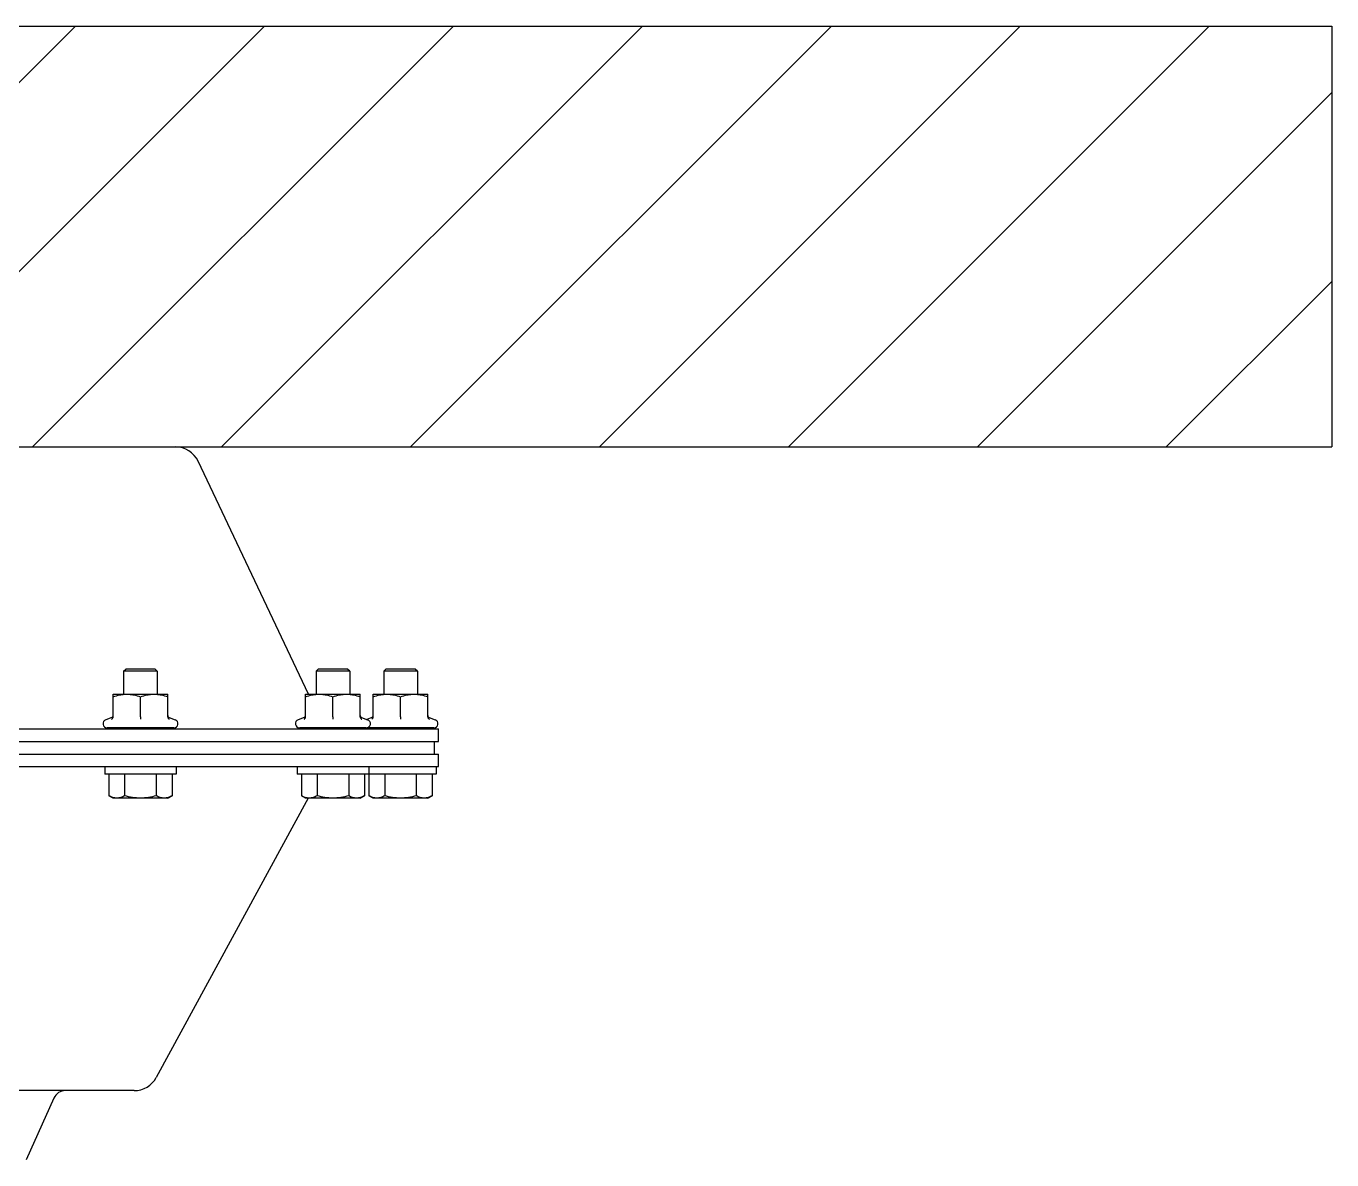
# Model space of a CAD drawing. Header units: millimetres. Extents: x 1186 to 6713, y 237 to 5598.
# Drawn here: x 4792.3 to 5102.6, y 1288.5 to 1558 of the extents above; entities that cross this region are included whole.
import ezdxf

# ---------------------------------------------------------------- set-up
doc = ezdxf.new("R2010")
doc.units = ezdxf.units.MM
doc.header["$LTSCALE"] = 384.175
doc.layers.get('0').update_dxf_attribs({"linetype": 'CONTINUOUS'})
doc.layers.add('02___PRT_ALL_AXES', color=7, linetype='CONTINUOUS')

msp = doc.modelspace()

# ---------------------------------------------------------------- hatches: boundary and pattern name
h = msp.add_hatch()
h.set_pattern_fill('ANSI31', color=256, scale=10)
h.set_pattern_definition([(45, (724.56, 217.525), (-22.45064, 22.45064), [])])
h.paths.add_polyline_path([(4695.67887, 1557.991), (4780.23262, 1557.991), (4780.23262, 1457.991), (5102.52473, 1457.991), (5102.52473, 1557.991)])

# ---------------------------------------------------------------- linework, layer by layer
for p, q in [((3880.20204, 1557.991), (5102.55559, 1557.991)), ((4780.23262, 1557.991), (5102.52473, 1557.991)), ((5102.55559, 1557.991), (5102.55559, 1457.991)), ((4780.23262, 1457.991), (5102.52473, 1457.991))]:
    msp.add_line(p, q)
at = {"linetype": 'Continuous'}
for p, q in [((4815.43219, 1404.691), (4815.93219, 1405.191)), ((4815.43219, 1404.691), (4815.43219, 1399.191)), ((4823.43219, 1404.691), (4815.43219, 1404.691)), ((4822.93219, 1405.191), (4815.93219, 1405.191)), ((4823.43219, 1404.691), (4822.93219, 1405.191)), ((4823.43219, 1404.691), (4823.43219, 1399.191)), ((4861.17124, 1404.691), (4861.67124, 1405.191)), ((4861.17124, 1404.691), (4861.17124, 1399.191)), ((4869.17124, 1404.691), (4861.17124, 1404.691)), ((4868.67124, 1405.191), (4861.67124, 1405.191)), ((4869.17124, 1404.691), (4868.67124, 1405.191)), ((4869.17124, 1404.691), (4869.17124, 1399.191)), ((4877.23266, 1404.691), (4877.73266, 1405.191)), ((4877.23266, 1404.691), (4877.23266, 1399.191)), ((4885.23266, 1404.691), (4877.23266, 1404.691)), ((4884.73266, 1405.191), (4877.73266, 1405.191)), ((4885.23266, 1404.691), (4884.73266, 1405.191)), ((4885.23266, 1404.691), (4885.23266, 1399.191)), ((4812.93232, 1393.79806), (4812.93219, 1399.191)), ((4812.93219, 1399.191), (4825.93219, 1399.191)), ((4819.43246, 1393.79806), (4819.43246, 1398.61045)), ((4825.93232, 1393.79806), (4825.93219, 1399.191)), ((4858.67137, 1393.79806), (4858.67124, 1399.191)), ((4858.67124, 1399.191), (4871.67124, 1399.191)), ((4865.17151, 1393.79806), (4865.17151, 1398.61045)), ((4871.67137, 1393.79806), (4871.67124, 1399.191)), ((4874.73279, 1393.79806), (4874.73266, 1399.191)), ((4874.73266, 1399.191), (4887.73266, 1399.191)), ((4881.23292, 1393.79806), (4881.23292, 1398.61045)), ((4887.73279, 1393.79806), (4887.73266, 1399.191)), ((4812.60305, 1393.6712), (4811.18582, 1393.15537)), ((4826.26133, 1393.6712), (4827.67856, 1393.15537)), ((4858.3421, 1393.6712), (4856.92487, 1393.15537)), ((4872.00038, 1393.6712), (4873.41761, 1393.15537)), ((4874.40352, 1393.6712), (4873.20195, 1393.23387)), ((4888.0618, 1393.6712), (4889.47903, 1393.15537)), ((4811.53219, 1391.01937), (4811.53219, 1391.191)), ((4827.33219, 1391.191), (4811.53219, 1391.191)), ((4811.54886, 1391.191), (4811.54859, 1391.18874)), ((4811.67993, 1391.191), (4811.67993, 1390.991)), ((4812.52926, 1391.191), (4812.52926, 1390.991)), ((4814.0543, 1391.191), (4814.0543, 1390.991)), ((4816.10577, 1391.191), (4816.10577, 1390.991)), ((4818.48285, 1391.191), (4818.48285, 1390.991)), ((4820.95286, 1391.191), (4820.95286, 1390.991)), ((4823.27401, 1391.191), (4823.27401, 1390.991)), ((4825.2191, 1391.191), (4825.2191, 1390.991)), ((4826.59773, 1391.191), (4826.59773, 1390.991)), ((4827.27494, 1391.191), (4827.27494, 1390.991)), ((4827.33219, 1391.01937), (4827.33219, 1391.191)), ((4857.27124, 1391.01937), (4857.27124, 1391.191)), ((4873.07124, 1391.191), (4857.27124, 1391.191)), ((4857.28791, 1391.191), (4857.28764, 1391.18874)), ((4857.41898, 1391.191), (4857.41898, 1390.991)), ((4858.26831, 1391.191), (4858.26831, 1390.991)), ((4859.79336, 1391.191), (4859.79336, 1390.991)), ((4861.84482, 1391.191), (4861.84482, 1390.991)), ((4864.2219, 1391.191), (4864.2219, 1390.991)), ((4866.69191, 1391.191), (4866.69191, 1390.991)), ((4869.01306, 1391.191), (4869.01306, 1390.991)), ((4870.95815, 1391.191), (4870.95815, 1390.991)), ((4872.33678, 1391.191), (4872.33678, 1390.991)), ((4873.01399, 1391.191), (4873.01399, 1390.991)), ((4873.07124, 1391.01937), (4873.07124, 1391.191)), ((4873.33266, 1391.01937), (4873.33266, 1391.191)), ((4889.13266, 1391.191), (4873.33266, 1391.191)), ((4873.34933, 1391.191), (4873.34906, 1391.18874)), ((4873.4804, 1391.191), (4873.4804, 1390.991)), ((4874.32973, 1391.191), (4874.32973, 1390.991)), ((4875.85477, 1391.191), (4875.85477, 1390.991)), ((4877.90624, 1391.191), (4877.90624, 1390.991)), ((4880.28332, 1391.191), (4880.28332, 1390.991)), ((4882.75333, 1391.191), (4882.75333, 1390.991)), ((4885.07448, 1391.191), (4885.07448, 1390.991)), ((4887.01957, 1391.191), (4887.01957, 1390.991)), ((4888.3982, 1391.191), (4888.3982, 1390.991)), ((4889.07541, 1391.191), (4889.07541, 1390.991)), ((4889.13266, 1391.01937), (4889.13266, 1391.191)), ((4811.92664, 1380.191), (4811.92664, 1375.09156)), ((4815.67933, 1380.191), (4815.67933, 1375.09156)), ((4823.18488, 1380.191), (4823.18488, 1375.09156)), ((4826.93774, 1380.191), (4826.93774, 1375.09156)), ((4857.66569, 1380.191), (4857.66569, 1375.09156)), ((4861.41838, 1380.191), (4861.41838, 1375.09156)), ((4868.92393, 1380.191), (4868.92393, 1375.09156)), ((4872.67679, 1380.191), (4872.67679, 1375.09156)), ((4873.72711, 1380.191), (4873.72711, 1375.09156)), ((4877.4798, 1380.191), (4877.4798, 1375.09156)), ((4884.98535, 1380.191), (4884.98535, 1375.09156)), ((4888.73821, 1380.191), (4888.73821, 1375.09156)), ((4812.93219, 1374.511), (4811.92669, 1375.09153)), ((4825.93219, 1374.511), (4826.93769, 1375.09153)), ((4858.67124, 1374.511), (4857.66574, 1375.09153)), ((4871.67124, 1374.511), (4872.67674, 1375.09153)), ((4874.73266, 1374.511), (4873.72716, 1375.09153)), ((4887.73266, 1374.511), (4888.73816, 1375.09153)), ((4825.93219, 1374.511), (4812.93219, 1374.511)), ((4871.67124, 1374.511), (4858.67124, 1374.511)), ((4887.73266, 1374.511), (4874.73266, 1374.511))]:
    msp.add_line(p, q, dxfattribs=at)
for points in [[(4812.60322, 1393.67126), (4812.68816, 1393.71158), (4812.78942, 1393.79126), (4812.86693, 1393.89412), (4812.91559, 1394.01333), (4812.93219, 1394.1411)], [(4825.93219, 1394.1411), (4825.94879, 1394.01333), (4825.99745, 1393.89412), (4826.07496, 1393.79126), (4826.17622, 1393.71158), (4826.26116, 1393.67126)], [(4858.34227, 1393.67126), (4858.42721, 1393.71158), (4858.52847, 1393.79126), (4858.60598, 1393.89412), (4858.65464, 1394.01333), (4858.67124, 1394.1411)], [(4871.67124, 1394.1411), (4871.68784, 1394.01333), (4871.7365, 1393.89412), (4871.81401, 1393.79126), (4871.91527, 1393.71158), (4872.00021, 1393.67126)], [(4874.40369, 1393.67126), (4874.48863, 1393.71158), (4874.58989, 1393.79126), (4874.6674, 1393.89412), (4874.71606, 1394.01333), (4874.73266, 1394.1411)], [(4887.73266, 1394.1411), (4887.74926, 1394.01333), (4887.79792, 1393.89412), (4887.87543, 1393.79126), (4887.97669, 1393.71158), (4888.06163, 1393.67126)]]:
    msp.add_lwpolyline(points, dxfattribs=at)
for centre, radius, start, end in [((4811.53219, 1392.20373), 1.01272, 110, 270), ((4820.32483, 1391.991), 1, 270, 306.8698976), ((4821.60674, 1392.56175), 1.56505, 285.1285844, 286.427399), ((4822.06676, 1391.991), 1, 270, 306.8698976), ((4823.79377, 1392.47901), 1.488, 269.9962147, 271.670534), ((4823.79519, 1392.43245), 1.44142, 271.6677458, 273.9115257), ((4823.89325, 1391.991), 1, 270, 306.8698976), ((4827.33219, 1392.20373), 1.01272, 270, 70), ((4857.27124, 1392.20373), 1.01272, 110, 270), ((4866.06388, 1391.991), 1, 270, 306.8698976), ((4867.34579, 1392.56175), 1.56505, 285.1285844, 286.427399), ((4867.80582, 1391.991), 1, 270, 306.8698976), ((4869.53282, 1392.47901), 1.488, 269.9962147, 271.670534), ((4869.53424, 1392.43245), 1.44142, 271.6677458, 273.9115257), ((4869.6323, 1391.991), 1, 270, 306.8698976), ((4873.07124, 1392.20373), 1.01272, 270, 70), ((4873.33266, 1392.20373), 1.01272, 262.5378299, 270), ((4882.1253, 1391.991), 1, 270, 306.8698976), ((4883.40721, 1392.56175), 1.56505, 285.1285844, 286.427399), ((4883.86723, 1391.991), 1, 270, 306.8698976), ((4885.59423, 1392.47901), 1.488, 269.9962147, 271.670534), ((4885.59566, 1392.43245), 1.44142, 271.6677458, 273.9115257), ((4885.69372, 1391.991), 1, 270, 306.8698976), ((4889.13266, 1392.20373), 1.01272, 270, 70)]:
    msp.add_arc(centre, radius, start, end, dxfattribs=at)
for points, knots in [([(4812.93232, 1398.61045), (4813.45802, 1398.78567), (4814.26184, 1399.00546), (4815.35641, 1399.16352), (4815.90739, 1399.191), (4816.18239, 1399.191)], [0, 0, 0, 0, 0.501596867, 0.751073435, 1, 1, 1, 1]), ([(4816.18239, 1399.191), (4816.45739, 1399.191), (4817.00837, 1399.1636), (4818.10297, 1399.00559), (4818.90675, 1398.78568), (4819.43246, 1398.61045)], [0, 0, 0, 0, 0.248926179, 0.49840194, 1, 1, 1, 1]), ([(4819.43246, 1398.61045), (4819.95813, 1398.78567), (4820.76191, 1399.00546), (4821.85644, 1399.16352), (4822.4074, 1399.191), (4822.68239, 1399.191)], [0, 0, 0, 0, 0.501597416, 0.751073799, 1, 1, 1, 1]), ([(4822.68239, 1399.191), (4822.95738, 1399.191), (4823.50834, 1399.1636), (4824.60289, 1399.00559), (4825.40664, 1398.78568), (4825.93232, 1398.61045)], [0, 0, 0, 0, 0.248925815, 0.49840139, 1, 1, 1, 1]), ([(4858.67137, 1398.61045), (4859.19707, 1398.78567), (4860.00089, 1399.00546), (4861.09546, 1399.16352), (4861.64644, 1399.191), (4861.92144, 1399.191)], [0, 0, 0, 0, 0.501596867, 0.751073435, 1, 1, 1, 1]), ([(4861.92144, 1399.191), (4862.19644, 1399.191), (4862.74742, 1399.1636), (4863.84202, 1399.00559), (4864.6458, 1398.78568), (4865.17151, 1398.61045)], [0, 0, 0, 0, 0.248926179, 0.49840194, 1, 1, 1, 1]), ([(4865.17151, 1398.61045), (4865.69718, 1398.78567), (4866.50096, 1399.00546), (4867.59549, 1399.16352), (4868.14645, 1399.191), (4868.42144, 1399.191)], [0, 0, 0, 0, 0.501597416, 0.751073799, 1, 1, 1, 1]), ([(4868.42144, 1399.191), (4868.69643, 1399.191), (4869.24739, 1399.1636), (4870.34194, 1399.00559), (4871.14569, 1398.78568), (4871.67137, 1398.61045)], [0, 0, 0, 0, 0.248925815, 0.49840139, 1, 1, 1, 1]), ([(4874.73279, 1398.61045), (4875.25849, 1398.78567), (4876.0623, 1399.00546), (4877.15688, 1399.16352), (4877.70786, 1399.191), (4877.98286, 1399.191)], [0, 0, 0, 0, 0.501596867, 0.751073435, 1, 1, 1, 1]), ([(4877.98286, 1399.191), (4878.25786, 1399.191), (4878.80884, 1399.1636), (4879.90344, 1399.00559), (4880.70722, 1398.78568), (4881.23292, 1398.61045)], [0, 0, 0, 0, 0.248926179, 0.49840194, 1, 1, 1, 1]), ([(4881.23292, 1398.61045), (4881.7586, 1398.78567), (4882.56238, 1399.00546), (4883.65691, 1399.16352), (4884.20787, 1399.191), (4884.48286, 1399.191)], [0, 0, 0, 0, 0.501597416, 0.751073799, 1, 1, 1, 1]), ([(4884.48286, 1399.191), (4884.75785, 1399.191), (4885.30881, 1399.1636), (4886.40336, 1399.00559), (4887.20711, 1398.78568), (4887.73279, 1398.61045)], [0, 0, 0, 0, 0.248925815, 0.49840139, 1, 1, 1, 1]), ([(4812.58045, 1393.27712), (4812.62868, 1393.29739), (4812.7215, 1393.35298), (4812.83469, 1393.47301), (4812.91278, 1393.62503), (4812.93234, 1393.7401), (4812.93232, 1393.79806)], [0, 0, 0, 0, 0.236814898, 0.482481017, 0.737629114, 1, 1, 1, 1]), ([(4819.43247, 1393.79829), (4819.43247, 1393.69084), (4819.43157, 1393.51712), (4819.43246, 1393.34339), (4819.43247, 1393.27712)], [0, 0, 0, 0, 0.618489697, 1, 1, 1, 1]), ([(4825.93232, 1393.79806), (4825.93231, 1393.7401), (4825.95188, 1393.62503), (4826.02997, 1393.47302), (4826.14315, 1393.35299), (4826.23597, 1393.29739), (4826.28421, 1393.27712)], [0, 0, 0, 0, 0.262370076, 0.517510589, 0.76317528, 1, 1, 1, 1]), ([(4858.3195, 1393.27712), (4858.36773, 1393.29739), (4858.46055, 1393.35298), (4858.57374, 1393.47301), (4858.65183, 1393.62503), (4858.67139, 1393.7401), (4858.67137, 1393.79806)], [0, 0, 0, 0, 0.236814898, 0.482481017, 0.737629114, 1, 1, 1, 1]), ([(4865.17152, 1393.79829), (4865.17152, 1393.69084), (4865.17062, 1393.51712), (4865.17151, 1393.34339), (4865.17152, 1393.27712)], [0, 0, 0, 0, 0.618489697, 1, 1, 1, 1]), ([(4871.67137, 1393.79806), (4871.67136, 1393.7401), (4871.69093, 1393.62503), (4871.76902, 1393.47302), (4871.8822, 1393.35299), (4871.97502, 1393.29739), (4872.02326, 1393.27712)], [0, 0, 0, 0, 0.262370076, 0.517510589, 0.76317528, 1, 1, 1, 1]), ([(4874.38092, 1393.27712), (4874.42915, 1393.29739), (4874.52197, 1393.35298), (4874.63516, 1393.47301), (4874.71325, 1393.62503), (4874.73281, 1393.7401), (4874.73279, 1393.79806)], [0, 0, 0, 0, 0.236814898, 0.482481017, 0.737629114, 1, 1, 1, 1]), ([(4881.23294, 1393.79829), (4881.23294, 1393.69084), (4881.23204, 1393.51712), (4881.23293, 1393.34339), (4881.23294, 1393.27712)], [0, 0, 0, 0, 0.618489697, 1, 1, 1, 1]), ([(4887.73279, 1393.79806), (4887.73278, 1393.7401), (4887.75235, 1393.62503), (4887.83044, 1393.47302), (4887.94362, 1393.35299), (4888.03644, 1393.29739), (4888.08468, 1393.27712)], [0, 0, 0, 0, 0.262370076, 0.517510589, 0.76317528, 1, 1, 1, 1]), ([(4811.54859, 1391.18874), (4811.54436, 1391.1537), (4811.53769, 1391.09739), (4811.53219, 1391.04077), (4811.53219, 1391.01932)], [0, 0, 0, 0, 0.621958647, 1, 1, 1, 1]), ([(4812.09321, 1391.191), (4812.0713, 1391.15916), (4812.0275, 1391.10367), (4811.94194, 1391.02593), (4811.86591, 1390.991), (4811.81989, 1390.991)], [0, 0, 0, 0, 0.33281063, 0.603700742, 1, 1, 1, 1]), ([(4813.35595, 1391.191), (4813.2797, 1391.12682), (4813.11785, 1391.0279), (4812.93123, 1390.991), (4812.84527, 1390.991)], [0, 0, 0, 0, 0.536927915, 1, 1, 1, 1]), ([(4815.21348, 1391.191), (4815.10725, 1391.12342), (4814.87946, 1391.02368), (4814.63399, 1390.991), (4814.51543, 1390.991)], [0, 0, 0, 0, 0.515026758, 1, 1, 1, 1]), ([(4817.48396, 1391.191), (4817.35917, 1391.12174), (4817.09031, 1391.02188), (4816.80677, 1390.991), (4816.66687, 1390.991)], [0, 0, 0, 0, 0.50499978, 1, 1, 1, 1]), ([(4819.94515, 1391.191), (4819.88011, 1391.15594), (4819.60976, 1391.03613), (4819.30996, 1390.991), (4819.089, 1390.991)], [0, 0, 0, 0, 0.250617832, 1, 1, 1, 1]), ([(4822.0152, 1391.05095), (4821.97717, 1391.04066), (4821.82277, 1391.00505), (4821.66369, 1390.991), (4821.54473, 1390.991)], [0, 0, 0, 0, 0.248784805, 1, 1, 1, 1]), ([(4824.48089, 1391.191), (4824.39561, 1391.13136), (4824.20496, 1391.03865), (4823.9976, 1391.00151), (4823.89352, 1390.99438)], [0, 0, 0, 0, 0.499372913, 1, 1, 1, 1]), ([(4826.11145, 1391.191), (4826.0464, 1391.12548), (4825.88978, 1391.02071), (4825.70527, 1390.991), (4825.61567, 1390.991)], [0, 0, 0, 0, 0.507493356, 1, 1, 1, 1]), ([(4827.08819, 1391.191), (4827.07367, 1391.15932), (4827.04248, 1391.10311), (4826.98051, 1391.03696), (4826.90892, 1390.99849), (4826.85758, 1390.991), (4826.83239, 1390.991)], [0, 0, 0, 0, 0.304126906, 0.556517708, 0.780208765, 1, 1, 1, 1]), ([(4857.28764, 1391.18874), (4857.28341, 1391.1537), (4857.27674, 1391.09739), (4857.27124, 1391.04077), (4857.27124, 1391.01932)], [0, 0, 0, 0, 0.621958647, 1, 1, 1, 1]), ([(4857.83226, 1391.191), (4857.81035, 1391.15916), (4857.76655, 1391.10367), (4857.68099, 1391.02593), (4857.60496, 1390.991), (4857.55894, 1390.991)], [0, 0, 0, 0, 0.33281063, 0.603700742, 1, 1, 1, 1]), ([(4859.09501, 1391.191), (4859.01875, 1391.12682), (4858.8569, 1391.0279), (4858.67028, 1390.991), (4858.58432, 1390.991)], [0, 0, 0, 0, 0.536927915, 1, 1, 1, 1]), ([(4860.95253, 1391.191), (4860.8463, 1391.12342), (4860.61851, 1391.02368), (4860.37304, 1390.991), (4860.25448, 1390.991)], [0, 0, 0, 0, 0.515026758, 1, 1, 1, 1]), ([(4863.22301, 1391.191), (4863.09822, 1391.12174), (4862.82936, 1391.02188), (4862.54582, 1390.991), (4862.40592, 1390.991)], [0, 0, 0, 0, 0.50499978, 1, 1, 1, 1]), ([(4865.6842, 1391.191), (4865.61916, 1391.15594), (4865.34881, 1391.03613), (4865.04901, 1390.991), (4864.82805, 1390.991)], [0, 0, 0, 0, 0.250617832, 1, 1, 1, 1]), ([(4867.75425, 1391.05095), (4867.71622, 1391.04066), (4867.56183, 1391.00505), (4867.40274, 1390.991), (4867.28378, 1390.991)], [0, 0, 0, 0, 0.248784805, 1, 1, 1, 1]), ([(4870.21994, 1391.191), (4870.13466, 1391.13136), (4869.94401, 1391.03865), (4869.73665, 1391.00151), (4869.63257, 1390.99438)], [0, 0, 0, 0, 0.499372913, 1, 1, 1, 1]), ([(4871.8505, 1391.191), (4871.78545, 1391.12548), (4871.62883, 1391.02071), (4871.44432, 1390.991), (4871.35472, 1390.991)], [0, 0, 0, 0, 0.507493356, 1, 1, 1, 1]), ([(4872.82725, 1391.191), (4872.81272, 1391.15932), (4872.78153, 1391.10311), (4872.71956, 1391.03696), (4872.64797, 1390.99849), (4872.59663, 1390.991), (4872.57144, 1390.991)], [0, 0, 0, 0, 0.304126906, 0.556517708, 0.780208765, 1, 1, 1, 1]), ([(4873.34906, 1391.18874), (4873.34483, 1391.1537), (4873.33815, 1391.09739), (4873.33266, 1391.04077), (4873.33266, 1391.01932)], [0, 0, 0, 0, 0.621958647, 1, 1, 1, 1]), ([(4873.89368, 1391.191), (4873.87177, 1391.15916), (4873.82797, 1391.10367), (4873.74241, 1391.02593), (4873.66638, 1390.991), (4873.62035, 1390.991)], [0, 0, 0, 0, 0.33281063, 0.603700742, 1, 1, 1, 1]), ([(4875.15642, 1391.191), (4875.08017, 1391.12682), (4874.91832, 1391.0279), (4874.7317, 1390.991), (4874.64574, 1390.991)], [0, 0, 0, 0, 0.536927915, 1, 1, 1, 1]), ([(4877.01395, 1391.191), (4876.90772, 1391.12342), (4876.67993, 1391.02368), (4876.43446, 1390.991), (4876.3159, 1390.991)], [0, 0, 0, 0, 0.515026758, 1, 1, 1, 1]), ([(4879.28443, 1391.191), (4879.15964, 1391.12174), (4878.89077, 1391.02188), (4878.60724, 1390.991), (4878.46734, 1390.991)], [0, 0, 0, 0, 0.50499978, 1, 1, 1, 1]), ([(4881.74562, 1391.191), (4881.68058, 1391.15594), (4881.41023, 1391.03613), (4881.11043, 1390.991), (4880.88947, 1390.991)], [0, 0, 0, 0, 0.250617832, 1, 1, 1, 1]), ([(4883.81567, 1391.05095), (4883.77764, 1391.04066), (4883.62324, 1391.00505), (4883.46416, 1390.991), (4883.3452, 1390.991)], [0, 0, 0, 0, 0.248784805, 1, 1, 1, 1]), ([(4886.28136, 1391.191), (4886.19608, 1391.13136), (4886.00543, 1391.03865), (4885.79807, 1391.00151), (4885.69399, 1390.99438)], [0, 0, 0, 0, 0.499372913, 1, 1, 1, 1]), ([(4887.91192, 1391.191), (4887.84687, 1391.12548), (4887.69025, 1391.02071), (4887.50574, 1390.991), (4887.41614, 1390.991)], [0, 0, 0, 0, 0.507493356, 1, 1, 1, 1]), ([(4888.88866, 1391.191), (4888.87414, 1391.15932), (4888.84295, 1391.10311), (4888.78098, 1391.03696), (4888.70938, 1390.99849), (4888.65805, 1390.991), (4888.63286, 1390.991)], [0, 0, 0, 0, 0.304126906, 0.556517708, 0.780208765, 1, 1, 1, 1]), ([(4813.80298, 1374.511), (4813.64384, 1374.511), (4813.32185, 1374.539), (4812.67845, 1374.70122), (4812.22119, 1374.9215), (4811.92669, 1375.09153)], [0, 0, 0, 0, 0.240594631, 0.485881976, 1, 1, 1, 1]), ([(4815.67933, 1375.09156), (4815.38483, 1374.92153), (4814.92751, 1374.70136), (4814.28413, 1374.53908), (4813.96213, 1374.511), (4813.80298, 1374.511)], [0, 0, 0, 0, 0.514108398, 0.759401562, 1, 1, 1, 1]), ([(4819.43211, 1374.511), (4818.79773, 1374.511), (4817.52707, 1374.62288), (4816.28904, 1374.91555), (4815.67933, 1375.09156)], [0, 0, 0, 0, 0.499908745, 1, 1, 1, 1]), ([(4823.18488, 1375.09156), (4822.57517, 1374.91555), (4821.33716, 1374.62274), (4820.06649, 1374.511), (4819.43211, 1374.511)], [0, 0, 0, 0, 0.500091423, 1, 1, 1, 1]), ([(4825.06131, 1374.511), (4824.90216, 1374.511), (4824.58014, 1374.539), (4823.9367, 1374.70124), (4823.4794, 1374.92152), (4823.18488, 1375.09156)], [0, 0, 0, 0, 0.240595263, 0.485882957, 1, 1, 1, 1]), ([(4826.93774, 1375.09156), (4826.64323, 1374.92153), (4826.18589, 1374.70136), (4825.54248, 1374.53908), (4825.22046, 1374.511), (4825.06131, 1374.511)], [0, 0, 0, 0, 0.51410682, 0.759400505, 1, 1, 1, 1]), ([(4859.54203, 1374.511), (4859.38289, 1374.511), (4859.0609, 1374.539), (4858.4175, 1374.70122), (4857.96024, 1374.9215), (4857.66574, 1375.09153)], [0, 0, 0, 0, 0.240594631, 0.485881976, 1, 1, 1, 1]), ([(4861.41838, 1375.09156), (4861.12388, 1374.92153), (4860.66656, 1374.70136), (4860.02318, 1374.53908), (4859.70118, 1374.511), (4859.54203, 1374.511)], [0, 0, 0, 0, 0.514108398, 0.759401562, 1, 1, 1, 1]), ([(4865.17116, 1374.511), (4864.53678, 1374.511), (4863.26612, 1374.62288), (4862.02809, 1374.91555), (4861.41838, 1375.09156)], [0, 0, 0, 0, 0.499908745, 1, 1, 1, 1]), ([(4868.92393, 1375.09156), (4868.31422, 1374.91555), (4867.07621, 1374.62274), (4865.80554, 1374.511), (4865.17116, 1374.511)], [0, 0, 0, 0, 0.500091423, 1, 1, 1, 1]), ([(4870.80036, 1374.511), (4870.64121, 1374.511), (4870.31919, 1374.539), (4869.67575, 1374.70124), (4869.21846, 1374.92152), (4868.92393, 1375.09156)], [0, 0, 0, 0, 0.240595263, 0.485882957, 1, 1, 1, 1]), ([(4872.67679, 1375.09156), (4872.38228, 1374.92153), (4871.92494, 1374.70136), (4871.28153, 1374.53908), (4870.95952, 1374.511), (4870.80036, 1374.511)], [0, 0, 0, 0, 0.51410682, 0.759400505, 1, 1, 1, 1]), ([(4875.60345, 1374.511), (4875.44431, 1374.511), (4875.12232, 1374.539), (4874.47892, 1374.70122), (4874.02166, 1374.9215), (4873.72716, 1375.09153)], [0, 0, 0, 0, 0.240594631, 0.485881976, 1, 1, 1, 1]), ([(4877.4798, 1375.09156), (4877.1853, 1374.92153), (4876.72798, 1374.70136), (4876.0846, 1374.53908), (4875.7626, 1374.511), (4875.60345, 1374.511)], [0, 0, 0, 0, 0.514108398, 0.759401562, 1, 1, 1, 1]), ([(4881.23257, 1374.511), (4880.59819, 1374.511), (4879.32754, 1374.62288), (4878.08951, 1374.91555), (4877.4798, 1375.09156)], [0, 0, 0, 0, 0.499908745, 1, 1, 1, 1]), ([(4884.98535, 1375.09156), (4884.37563, 1374.91555), (4883.13763, 1374.62274), (4881.86696, 1374.511), (4881.23257, 1374.511)], [0, 0, 0, 0, 0.500091423, 1, 1, 1, 1]), ([(4886.86178, 1374.511), (4886.70263, 1374.511), (4886.38061, 1374.539), (4885.73717, 1374.70124), (4885.27987, 1374.92152), (4884.98535, 1375.09156)], [0, 0, 0, 0, 0.240595263, 0.485882957, 1, 1, 1, 1]), ([(4888.73821, 1375.09156), (4888.4437, 1374.92153), (4887.98636, 1374.70136), (4887.34295, 1374.53908), (4887.02093, 1374.511), (4886.86178, 1374.511)], [0, 0, 0, 0, 0.51410682, 0.759400505, 1, 1, 1, 1])]:
    msp.add_open_spline(points, degree=3, knots=knots, dxfattribs=at)
for points in [[(4822.35613, 1391.191), (4822.25997, 1391.13532), (4822.15592, 1391.09202), (4822.04934, 1391.06059)], [(4868.09518, 1391.191), (4867.99902, 1391.13532), (4867.89497, 1391.09202), (4867.78839, 1391.06059)], [(4884.1566, 1391.191), (4884.06044, 1391.13532), (4883.95639, 1391.09202), (4883.84981, 1391.06059)]]:
    msp.add_open_spline(points, degree=3, dxfattribs=at)
at = {"layer": '02___PRT_ALL_AXES', "linetype": 'Continuous'}
for p, q in [((4512.75051, 1457.991), (4827.71472, 1457.991)), ((4859.35051, 1399.191), (4833.13776, 1454.55841)), ((4450.23266, 1390.991), (4890.23266, 1390.991)), ((4890.23266, 1387.991), (4890.23266, 1390.991)), ((4450.23266, 1387.991), (4890.23266, 1387.991)), ((4889.23266, 1387.991), (4889.23266, 1384.991)), ((4450.22806, 1384.991), (4890.23726, 1384.991)), ((4890.23726, 1381.991), (4890.23726, 1384.991)), ((4450.22806, 1381.991), (4890.23726, 1381.991)), ((4810.93219, 1381.991), (4810.93219, 1380.191)), ((4827.93219, 1381.991), (4827.93219, 1380.191)), ((4856.67124, 1381.991), (4856.67124, 1380.191)), ((4873.67124, 1381.991), (4873.67124, 1380.191)), ((4889.73266, 1381.991), (4889.73266, 1380.191)), ((4827.93219, 1380.191), (4810.93219, 1380.191)), ((4889.73266, 1380.191), (4856.67124, 1380.191)), ((4859.3175, 1374.511), (4823.19695, 1308.12345)), ((4817.92654, 1304.991), (4522.53877, 1304.991)), ((4798.85737, 1303.21982), (4792.26318, 1288.53337))]:
    msp.add_line(p, q, dxfattribs=at)
for centre, radius, start, end in [((4827.71481, 1451.991), 6, 25.3344115, 90), ((4817.92654, 1310.991), 6, 270, 331.45), ((4801.59416, 1301.991), 3, 90, 155.82)]:
    msp.add_arc(centre, radius, start, end, dxfattribs=at)

doc.saveas('drawing.dxf')
